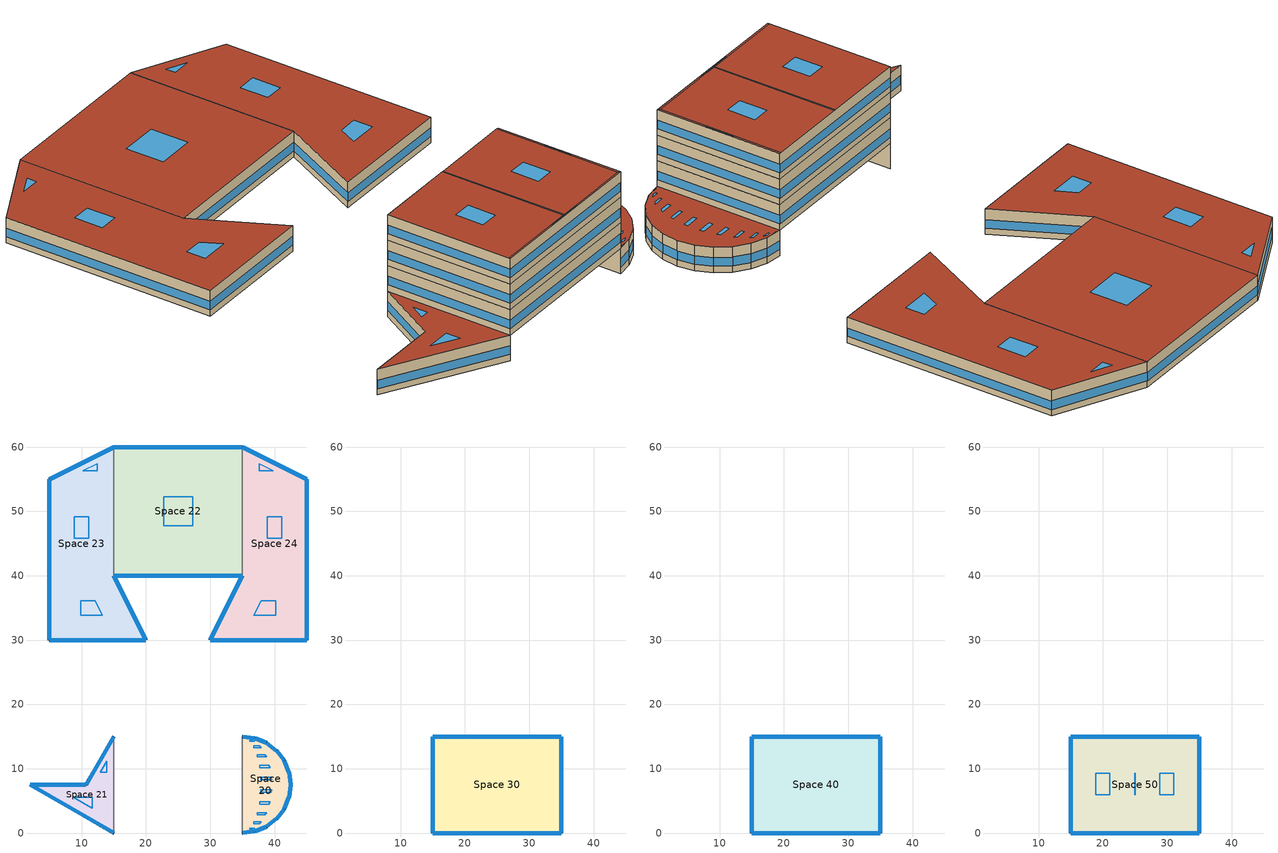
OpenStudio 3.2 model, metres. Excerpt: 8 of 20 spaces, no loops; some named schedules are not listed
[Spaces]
Space 20
 floor to Space 12: 35,15 36.94,14.74 38.75,14 40.3,12.8 41.5,11.25 42.24,9.44 42.5,7.5 42.24,5.56 41.5,3.75 40.3,2.2 38.75,1 36.94,0.26 35,0 z3.05
 wall outside: 35,0 36.94,0.26 38.75,1 40.3,2.2 41.5,3.75 42.24,5.56 42.5,7.5 42.24,9.44 41.5,11.25 40.3,12.8 38.75,14 36.94,14.74 35,15 z3.05:6.1
 wall to Space 11: 35,15 35,0 z3.05:6.1
 window (BTAP-Ext-FixedWindow:U=0.220 SHGC=0.600): 40.28,12.82 38.77,13.98 / 36.96,0.27 38.73,1 / 42.23,9.46 41.5,11.23 / 40.32,2.22 41.48,3.73 / 38.77,1.02 40.28,2.18 / 35.03,0 36.92,0.25 / 41.48,11.27 40.32,12.78 / 36.92,14.75 35.03,15 / 38.73,14 36.96,14.73 / 42.25,5.58 42.5,7.47 / 42.5,7.53 42.25,9.42 / 41.5,3.77 42.23,5.54 z3.81:4.85
 roof outside: 35,0 36.94,0.26 38.75,1 40.3,2.2 41.5,3.75 42.24,5.56 42.5,7.5 42.24,9.44 41.5,11.25 40.3,12.8 38.75,14 36.94,14.74 35,15 z6.1
 skylight (BTAP-Ext-Skylights:U=0.220 SHGC=0.600): 35.94,0.19 35.5,0.19 35.5,0.13 z6.1; 36.94,0.71 36.1,0.71 36.1,0.55 36.54,0.55 z6.1; 37.94,1.73 36.76,1.73 36.76,1.47 37.6,1.47 z6.1; 38.74,3.15 37.29,3.15 37.29,2.8 38.48,2.8 z6.1; 39.29,4.86 37.67,4.86 37.67,4.45 39.12,4.45 z6.1; 39.54,6.75 37.86,6.75 37.86,6.31 39.48,6.31 z6.1; 39.48,8.69 37.86,8.69 37.86,8.25 39.54,8.25 z6.1; 39.12,10.55 37.67,10.55 37.67,10.14 39.29,10.14 z6.1; 38.48,12.2 37.29,12.2 37.29,11.85 38.74,11.85 z6.1; 37.6,13.53 36.76,13.53 36.76,13.27 37.94,13.27 z6.1; 36.54,14.45 36.1,14.45 36.1,14.29 36.94,14.29 z6.1; 35.5,14.87 35.5,14.81 35.94,14.81 z6.1
Space 22
 floor to Space 17: 35,60 35,40 15,40 15,60 z3.05
 wall outside: 15,40 35,40 / 35,60 15,60 z3.05:6.1
 wall to Space 23: 15,60 15,40 z3.05:6.1
 wall to Space 24: 35,40 35,60 z3.05:6.1
 window (BTAP-Ext-FixedWindow:U=0.220 SHGC=0.600): 15.03,40 34.97,40 / 34.97,60 15.03,60 z3.81:4.83
 roof outside: 35,40 35,60 15,60 15,40 z6.1
 skylight (BTAP-Ext-Skylights:U=0.220 SHGC=0.600): 27.24,47.76 27.24,52.24 22.76,52.24 22.76,47.76 z6.1
Space 23
 floor to Space 14: 15,60 15,40 20,30 5,30 5,55 z3.05
 wall outside: 15,60 5,55 5,30 20,30 15,40 z3.05:6.1
 window (BTAP-Ext-FixedWindow:U=0.220 SHGC=0.600): 5,54.97 5,30.03 / 14.98,59.99 5.02,55.01 / 5.03,30 19.97,30 / 19.99,30.02 15.01,39.98 z3.81:4.83
 roof outside: 20,30 15,40 15,60 5,55 5,30 z6.1
 skylight (BTAP-Ext-Skylights:U=0.220 SHGC=0.600): 12.09,36.12 9.85,36.12 9.85,33.88 13.21,33.88 z6.1; 11.12,49.18 8.88,49.18 8.88,45.82 11.12,45.82 z6.1; 12.41,57.41 10.18,56.29 12.41,56.29 z6.1
Space 24
 floor to Space 16: 35,60 45,55 45,30 30,30 35,40 z3.05
 wall outside: 35,40 30,30 45,30 45,55 35,60 z3.05:6.1
 window (BTAP-Ext-FixedWindow:U=0.220 SHGC=0.600): 34.99,39.98 30.01,30.02 / 44.98,55.01 35.02,59.99 / 45,30.03 45,54.97 / 30.03,30 44.97,30 z3.81:4.83
 roof outside: 45,30 45,55 35,60 35,40 30,30 z6.1
 skylight (BTAP-Ext-Skylights:U=0.220 SHGC=0.600): 40.15,36.12 37.91,36.12 36.79,33.88 40.15,33.88 z6.1; 41.12,49.18 38.88,49.18 38.88,45.82 41.12,45.82 z6.1; 37.59,57.41 37.59,56.29 39.82,56.29 z6.1
Space 21
 floor to Space 10: 15,15 15,0 2.01,7.5 10.67,7.5 z3.05
 wall outside: 15,15 10.67,7.5 2.01,7.5 15,0 z3.05:6.1
 wall to Space 11: 15,0 15,15 z3.05:6.1
 window (BTAP-Ext-FixedWindow:U=0.220 SHGC=0.600): 14.99,14.98 10.68,7.52 / 10.64,7.5 2.04,7.5 / 2.03,7.49 14.98,0.01 z3.81:4.83
 roof outside: 15,0 15,15 10.67,7.5 2.01,7.5 z6.1
 skylight (BTAP-Ext-Skylights:U=0.220 SHGC=0.600): 11.64,5.56 8.73,5.56 11.64,3.88 z6.1; 13.88,11.12 12.91,9.44 13.88,9.44 z6.1
Space 30
 floor to Space 11: 35,15 35,0 15,0 15,15 z6.1
 wall outside: 15,0 35,0 35,15 15,15 15,0 z6.1:9.15
 window (BTAP-Ext-FixedWindow:U=0.220 SHGC=0.600): 15.03,0 34.97,0 / 34.97,15 15.03,15 / 15,14.97 15,0.03 / 35,0.03 35,14.97 z6.86:7.88
Space 40
 floor to Space 30: 35,15 35,0 15,0 15,15 z9.15
 wall outside: 35,15 15,15 15,0 35,0 35,15 z9.15:12.2
 window (BTAP-Ext-FixedWindow:U=0.220 SHGC=0.600): 34.97,15 15.03,15 / 15,14.97 15,0.03 / 35,0.03 35,14.97 / 15.03,0 34.97,0 z9.91:10.93
Space 50
 floor to Space 40: 35,15 35,0 15,0 15,15 z12.2
 wall outside: 35,15 15,15 15,0 35,0 35,15 z12.2:15.25
 window (BTAP-Ext-FixedWindow:U=0.220 SHGC=0.600): 35,0.03 35,14.97 / 15.03,0 34.97,0 / 34.97,15 15.03,15 / 15,14.97 15,0.03 z12.96:13.98
 roof outside: 35,0 35,15 34.8,15 34.8,0.2 z15.25; 35,0 34.8,0.2 15,0.2 15,0 z15.25; 24.9,0.2 24.9,15 15,15 15,0.2 z15.25; 34.8,0.2 34.8,15 25.1,15 25.1,0.2 z15.25; 25.1,0.2 25.1,15 24.9,15 24.9,0.2 z15.25
 skylight (BTAP-Ext-Skylights:U=0.220 SHGC=0.600): 27.2,0.08 27.15,0.12 22.73,0.12 22.73,0.08 z15.25; 21.06,5.95 21.06,9.25 18.84,9.25 18.84,5.95 z15.25; 31.03,5.95 31.03,9.25 28.87,9.25 28.87,5.95 z15.25; 25.02,5.95 25.02,9.25 24.98,9.25 24.98,5.95 z15.25; 34.95,0.15 34.9,0.15 34.95,0.1 z15.25; 34.92,9.25 34.88,9.25 34.88,5.95 34.92,5.95 z15.25
[Building]
EdgeCaseGeometry: Default Construction Set=BTAP-Mass at hdd = 5000.0; Standards Number of Stories=6; Standards Number of Above Ground Stories=5; Standards Template=NECB2011
[Site]
Calgary Intl AP_AB_CAN: Latitude {deg}=51.114; Longitude {deg}=-114.02; Time Zone {hr}=-7; Elevation {m}=1084.1
[ClimateZones]
Climate Zone Institution Name 1=ASHRAE; Climate Zone Document Name 1=ANSI/ASHRAE Standard 169; Climate Zone Document Year 1=2006; Climate Zone Institution Name 2=CEC; Climate Zone Document Name 2=California Climate Zone Descriptions; Climate Zone Document Year 2=1995
[Site:WaterMainsTemperature]
Calculation Method=Correlation; Annual Average Outdoor Air Temperature {C}=5; Maximum Difference In Monthly Average Outdoor Air Temperatures {deltaC}=23.3
[Material:NoMass] Roughness=Smooth; Thermal Absorptance=0.9; Solar Absorptance=0.7
Name | Thermal Resistance {m2-K/W} | Visible Absorptance
Typical Carpet Pad; Typical Carpet Pad 1 | 0.21648 | 0.8
Typical Insulation 1 | 5.91238 | 0.7
Typical Insulation 2 | 4.49096 | 0.7
Typical Insulation 3 | 6.17282 | 0.7
Typical Carpet Pad 2 | 1.25503 | 0.8
Typical Carpet Pad 3; Typical Carpet Pad 4 | 3.45515 | 0.8
Typical Insulation 4 | 0.454528 | 0.7
Typical Insulation 5 | 0.454545 | 0.7
[Material]
Name | Roughness | Thickness {m} | Conductivity {W/m-K} | Density {kg/m3} | Specific Heat {J/kg-K} | Thermal Absorptance | Solar Absorptance | Visible Absorptance
G05 25mm wood | MediumSmooth | 0.0254 | 0.15 | 608 | 1630 | 0.9 | 0.5 | 0.5
100mm Normalweight concrete floor 1 | MediumSmooth | 0.1016 | 2.31 | 2322 | 832
G01 13mm gypsum board 1 | Smooth | 0.0127 | 0.16 | 800 | 1090 | 0.9 | 0.7 | 0.5
4 in. Normalweight Concrete Floor 1 | MediumRough | 0.1016 | 2.31 | 2322 | 832 | 0.9 | 0.7 | 0.7
1IN Stucco 1 | Smooth | 0.0253 | 0.6918 | 1858 | 837 | 0.9 | 0.7 | 0.92
8IN CONCRETE HW RefBldg 1 | Rough | 0.2032 | 1.311 | 2240 | 836.8 | 0.9 | 0.7 | 0.7
1/2IN Gypsum 1 | Smooth | 0.0127 | 0.16 | 784.9 | 830 | 0.9 | 0.4 | 0.4
Metal Roof Surface 1; F08 Metal surface 1 | Smooth | 0.0008 | 45.28 | 7824 | 500 | 0.9 | 0.7 | 0.7
6 in. Normalweight Concrete Floor 1; 6 in. Normalweight Concrete Floor 2; 6 in. Normalweight Concrete Floor 3 | MediumRough | 0.1524 | 2.31 | 2322 | 832 | 0.9 | 0.7 | 0.7
[Construction]
BTAP-Int-Partition; BTAP-Int-Door: G05 25mm wood
BTAP-Int-Floor: 100mm Normalweight concrete floor 1, Typical Carpet Pad
BTAP-Int-Wall: G01 13mm gypsum board 1, G01 13mm gypsum board 1
BTAP-Int-Ceiling: Typical Carpet Pad, 100mm Normalweight concrete floor 1
BTAP-Int-Window: SimpleGlazing
BTAP-Ext-Floor-Mass:U-0.162: Typical Insulation 1, 4 in. Normalweight Concrete Floor 1, Typical Carpet Pad 1
BTAP-Ext-Wall-Mass:U-0.21: 1IN Stucco 1, 8IN CONCRETE HW RefBldg 1, Typical Insulation 2, 1/2IN Gypsum 1
BTAP-Ext-Roof-Metal:U-0.162: Metal Roof Surface 1, Typical Insulation 3
BTAP-Grnd-Floor-Mass:U-0.757: 6 in. Normalweight Concrete Floor 1, Typical Carpet Pad 2
BTAP-Grnd-Wall-Mass:U-0.284: 6 in. Normalweight Concrete Floor 2, Typical Carpet Pad 3
BTAP-Grnd-Roof-Mass:U-0.284: 6 in. Normalweight Concrete Floor 3, Typical Carpet Pad 4
BTAP-Ext-FixedWindow:U=0.220 SHGC=0.600; BTAP-Ext-GlassDoors:U=0.220 SHGC=0.600; BTAP-Ext-Skylights:U=0.220 SHGC=0.600; BTAP-Ext-DaylightDomes:U=0.220 SHGC=0.600; BTAP-Ext-DaylightDiffuser:U=0.220 SHGC=0.600: SimpleGlazing:U=0.220 SHGC=0.600
BTAP-Ext-Door:U-2.2: F08 Metal surface 1, Typical Insulation 4
BTAP-Ext-OverHeadDoor:U-2.2: Typical Insulation 5
[DefaultConstructionSet]
BTAP-Mass at hdd = 5000.0: Default Exterior Surface Constructions=BTAP-Mass at hdd = 5000.0; Default Interior Surface Constructions=Default Surface Constructions 2; Default Ground Contact Surface Constructions=BTAP-Mass at hdd = 5000.0 1; Default Exterior SubSurface Constructions=BTAP-Mass at hdd = 5000.0; Default Interior SubSurface Constructions=Default Sub Surface Constructions 2; Interior Partition Construction=BTAP-Int-Partition
[DefaultSurfaceConstructions]
Name | Floor Construction | Wall Construction | Roof Ceiling Construction
Default Surface Constructions 2 | BTAP-Int-Floor | BTAP-Int-Wall | BTAP-Int-Ceiling
BTAP-Mass at hdd = 5000.0 | BTAP-Ext-Floor-Mass:U-0.162 | BTAP-Ext-Wall-Mass:U-0.21 | BTAP-Ext-Roof-Metal:U-0.162
BTAP-Mass at hdd = 5000.0 1 | BTAP-Grnd-Floor-Mass:U-0.757 | BTAP-Grnd-Wall-Mass:U-0.284 | BTAP-Grnd-Roof-Mass:U-0.284
[DefaultSubSurfaceConstructions]
Name | Fixed Window Construction | Operable Window Construction | Door Construction | Glass Door Construction | Overhead Door Construction | Skylight Construction | Tubular Daylight Dome Construction | Tubular Daylight Diffuser Construction
Default Sub Surface Constructions 2 | BTAP-Int-Window | BTAP-Int-Window | BTAP-Int-Door
BTAP-Mass at hdd = 5000.0 | BTAP-Ext-FixedWindow:U=0.220 SHGC=0.600 | BTAP-Ext-FixedWindow:U=0.220 SHGC=0.600 | BTAP-Ext-Door:U-2.2 | BTAP-Ext-GlassDoors:U=0.220 SHGC=0.600 | BTAP-Ext-OverHeadDoor:U-2.2 | BTAP-Ext-Skylights:U=0.220 SHGC=0.600 | BTAP-Ext-DaylightDomes:U=0.220 SHGC=0.600 | BTAP-Ext-DaylightDiffuser:U=0.220 SHGC=0.600
[WindowMaterial:SimpleGlazingSystem] U-Factor {W/m2-K}=2.2; Solar Heat Gain Coefficient=0.6; Visible Transmittance=0.21
SimpleGlazing; SimpleGlazing:U=0.220 SHGC=0.600
[DefaultScheduleSet] People Activity Level Schedule=NECB-Activity; Infiltration Schedule=Always On
Name | Number of People Schedule | Lighting Schedule | Electric Equipment Schedule
Space Function Hospital - laundry/washing Schedule Set; Space Function Hospital corr. < 2.4m-sch-C Schedule Set; Space Function Library - cataloging Schedule Set; Space Function Mfg - corr. < 2.4m-sch-C Schedule Set; Space Function Mfg - corr. >= 2.4m-sch-C Schedule Set; Space Function Retail - dressing/fitting Schedule Set; Space Function Stairway-sch-C Schedule Set | NECB-C-Occupancy | NECB-C-Lighting | NECB-C-Electric-Equipment
Space Function Sports arena - audience Schedule Set | NECB-B-Occupancy | NECB-B-Lighting | NECB-B-Electric-Equipment
[Lights:Definition] Design Level Calculation Method=Watts/Area; Fraction Radiant=0.5; Fraction Visible=0.2
Name | Watts per Space Floor Area {W/m2}
Space Function Hospital - laundry/washing Lights Definition | 7.99993
Space Function Hospital corr. < 2.4m-sch-C Lights Definition | 11.6999
Space Function Library - cataloging Lights Definition | 7.79994
Space Function Mfg - corr. < 2.4m-sch-C Lights Definition | 5.49995
Space Function Mfg - corr. >= 2.4m-sch-C Lights Definition | 4.39996
Space Function Retail - dressing/fitting Lights Definition | 8.45993
Space Function Sports arena - audience Lights Definition | 4.59996
Space Function Stairway-sch-C Lights Definition | 7.39994
[DesignSpecification:OutdoorAir] Outdoor Air Method=Sum
Name | Outdoor Air Flow per Person {m3/s-person} | Outdoor Air Flow per Floor Area {m3/s-m2}
Space Function Hospital - laundry/washing Ventilation | 0.0253735
Space Function Hospital corr. < 2.4m-sch-C Ventilation |  | 0.000508
Space Function Library - cataloging Ventilation | 0.0304482
Space Function Mfg - corr. < 2.4m-sch-C Ventilation; Space Function Mfg - corr. >= 2.4m-sch-C Ventilation |  | 0.00762
Space Function Retail - dressing/fitting Ventilation |  | 0.001016
Space Function Sports arena - audience Ventilation | 0.0571519
Space Function Stairway-sch-C Ventilation |  | 0.000254
[People:Definition] Number of People Calculation Method=People/Area; Fraction Radiant=0.3
Name | People per Space Floor Area {person/m2}
Space Function Hospital - laundry/washing People Definition; Space Function Library - cataloging People Definition | 0.0500522
Space Function Hospital corr. < 2.4m-sch-C People Definition; Space Function Mfg - corr. < 2.4m-sch-C People Definition; Space Function Mfg - corr. >= 2.4m-sch-C People Definition | 0.0100104
Space Function Retail - dressing/fitting People Definition | 0.0333681
Space Function Sports arena - audience People Definition | 0.199993
Space Function Stairway-sch-C People Definition | 0.0049514
[ElectricEquipment:Definition] Design Level Calculation Method=Watts/Area; Fraction Radiant=0.5
Name | Watts per Space Floor Area {W/m2}
Space Function Hospital - laundry/washing Elec Equip Definition | 19.9998
Space Function Library - cataloging Elec Equip Definition; Space Function Retail - dressing/fitting Elec Equip Definition | 2.49998
[ShadingControl]
Shading Control 1: Shading Type=InteriorBlind; Multiple Surface Control Type=Sequential
[BuildingStory] Nominal Floor to Floor Height {m}=3.05
Name | Nominal Z Coordinate {m}
Building Story 2 | 3.05
Building Story 3 | 6.1
Building Story 4 | 9.15
Building Story 5 | 12.2
[Space]
Name | Space Type | Building Story | Thermal Zone
Space 20 | Space Function Mfg - corr. < 2.4m-sch-C | Building Story 2 | WILD_ST=Mfg - corr. < 2.4m-sch-A_FL=Building Story 2_SCH=C
Space 30 | Space Function Library - cataloging | Building Story 3 | ALL_ST=Library - cataloging_FL=Building Story 3_SCH=C
Space 40 | Space Function Retail - dressing/fitting | Building Story 4 | ALL_ST=Retail - dressing/fitting_FL=Building Story 4_SCH=C
Space 50 | Space Function Stairway-sch-C | Building Story 5 | WILD_ST=Stairway-sch-D_FL=Building Story 5_SCH=C
Space 22 | Space Function Hospital - laundry/washing | Building Story 2 | ALL_ST=Hospital - laundry/washing_FL=Building Story 2_SCH=C
Space 23 | Space Function Hospital corr. < 2.4m-sch-C | Building Story 2 | WILD_ST=Hospital corr. < 2.4m-sch-F_FL=Building Story 2_SCH=C
Space 24 | Space Function Sports arena - audience | Building Story 2 | ALL_ST=Sports arena - audience_FL=Building Story 2_SCH=B
Space 21 | Space Function Mfg - corr. >= 2.4m-sch-C | Building Story 2 | WILD_ST=Mfg - corr. >= 2.4m-sch-H_FL=Building Story 2_SCH=C
[SpaceType] Standards Template=NECB2011; Standards Building Type=Space Function
Name | Default Schedule Set | Design Specification Outdoor Air Object | Standards Space Type
Space Function Hospital - laundry/washing | Space Function Hospital - laundry/washing Schedule Set | Space Function Hospital - laundry/washing Ventilation | Hospital - laundry/washing
Space Function Hospital corr. < 2.4m-sch-C | Space Function Hospital corr. < 2.4m-sch-C Schedule Set | Space Function Hospital corr. < 2.4m-sch-C Ventilation | Hospital corr. < 2.4m-sch-C
Space Function Library - cataloging | Space Function Library - cataloging Schedule Set | Space Function Library - cataloging Ventilation | Library - cataloging
Space Function Mfg - corr. < 2.4m-sch-C | Space Function Mfg - corr. < 2.4m-sch-C Schedule Set | Space Function Mfg - corr. < 2.4m-sch-C Ventilation | Mfg - corr. < 2.4m-sch-C
Space Function Mfg - corr. >= 2.4m-sch-C | Space Function Mfg - corr. >= 2.4m-sch-C Schedule Set | Space Function Mfg - corr. >= 2.4m-sch-C Ventilation | Mfg - corr. >= 2.4m-sch-C
Space Function Retail - dressing/fitting | Space Function Retail - dressing/fitting Schedule Set | Space Function Retail - dressing/fitting Ventilation | Retail - dressing/fitting
Space Function Sports arena - audience | Space Function Sports arena - audience Schedule Set | Space Function Sports arena - audience Ventilation | Sports arena - audience
Space Function Stairway-sch-C | Space Function Stairway-sch-C Schedule Set | Space Function Stairway-sch-C Ventilation | Stairway-sch-C
[ThermostatSetpoint:DualSetpoint]
Name | Heating Setpoint Temperature Schedule | Cooling Setpoint Temperature Schedule
Space Function Library - cataloging Thermostat 3; Space Function Retail - dressing/fitting Thermostat 3; Space Function Hospital - laundry/washing Thermostat 3; Space Function Mfg - corr. >= 2.4m-sch-C Thermostat 1; Space Function Stairway-sch-C Thermostat 1; Space Function Mfg - corr. < 2.4m-sch-C Thermostat 1; Space Function Hospital corr. < 2.4m-sch-C Thermostat 1 | NECB-C-Thermostat Setpoint-Heating | NECB-C-Thermostat Setpoint-Cooling
Space Function Sports arena - audience Thermostat 3 | NECB-B-Thermostat Setpoint-Heating | NECB-B-Thermostat Setpoint-Cooling
[People] Work Efficiency Schedule=Work Efficiency Schedule; Clothing Insulation Schedule=Clothing Schedule; Air Velocity Schedule=Air Velocity Schedule; Multiplier=1
Name | People Definition | Space or SpaceType
Space Function Hospital - laundry/washing People | Space Function Hospital - laundry/washing People Definition | Space Function Hospital - laundry/washing
Space Function Hospital corr. < 2.4m-sch-C People | Space Function Hospital corr. < 2.4m-sch-C People Definition | Space Function Hospital corr. < 2.4m-sch-C
Space Function Library - cataloging People | Space Function Library - cataloging People Definition | Space Function Library - cataloging
Space Function Mfg - corr. < 2.4m-sch-C People | Space Function Mfg - corr. < 2.4m-sch-C People Definition | Space Function Mfg - corr. < 2.4m-sch-C
Space Function Mfg - corr. >= 2.4m-sch-C People | Space Function Mfg - corr. >= 2.4m-sch-C People Definition | Space Function Mfg - corr. >= 2.4m-sch-C
Space Function Retail - dressing/fitting People | Space Function Retail - dressing/fitting People Definition | Space Function Retail - dressing/fitting
Space Function Sports arena - audience People | Space Function Sports arena - audience People Definition | Space Function Sports arena - audience
Space Function Stairway-sch-C People | Space Function Stairway-sch-C People Definition | Space Function Stairway-sch-C
[ElectricEquipment]
Name | Electric Equipment Definition | Space or SpaceType
Space Function Hospital - laundry/washing Elec Equip | Space Function Hospital - laundry/washing Elec Equip Definition | Space Function Hospital - laundry/washing
Space Function Library - cataloging Elec Equip | Space Function Library - cataloging Elec Equip Definition | Space Function Library - cataloging
Space Function Retail - dressing/fitting Elec Equip | Space Function Retail - dressing/fitting Elec Equip Definition | Space Function Retail - dressing/fitting
[Lights] Fraction Replaceable=1
Name | Lights Definition | Space or SpaceType
Space Function Hospital - laundry/washing Lights | Space Function Hospital - laundry/washing Lights Definition | Space Function Hospital - laundry/washing
Space Function Hospital corr. < 2.4m-sch-C Lights | Space Function Hospital corr. < 2.4m-sch-C Lights Definition | Space Function Hospital corr. < 2.4m-sch-C
Space Function Library - cataloging Lights | Space Function Library - cataloging Lights Definition | Space Function Library - cataloging
Space Function Mfg - corr. < 2.4m-sch-C Lights | Space Function Mfg - corr. < 2.4m-sch-C Lights Definition | Space Function Mfg - corr. < 2.4m-sch-C
Space Function Mfg - corr. >= 2.4m-sch-C Lights | Space Function Mfg - corr. >= 2.4m-sch-C Lights Definition | Space Function Mfg - corr. >= 2.4m-sch-C
Space Function Retail - dressing/fitting Lights | Space Function Retail - dressing/fitting Lights Definition | Space Function Retail - dressing/fitting
Space Function Sports arena - audience Lights | Space Function Sports arena - audience Lights Definition | Space Function Sports arena - audience
Space Function Stairway-sch-C Lights | Space Function Stairway-sch-C Lights Definition | Space Function Stairway-sch-C
[SpaceInfiltration:DesignFlowRate] Schedule=Always On Discrete; Design Flow Rate Calculation Method=Flow/ExteriorArea; Flow per Exterior Surface Area {m3/s-m2}=0.00025; Constant Term Coefficient=0; Temperature Term Coefficient=0; Velocity Term Coefficient=0.224; Velocity Squared Term Coefficient=0
Name | Space or SpaceType
Space 20 Infiltration | Space 20
Space 21 Infiltration | Space 21
Space 22 Infiltration | Space 22
Space 23 Infiltration | Space 23
Space 24 Infiltration | Space 24
Space 30 Infiltration | Space 30
Space 40 Infiltration | Space 40
Space 50 Infiltration | Space 50
[ThermalZone] Use Ideal Air Loads=No
Name | Thermostat
ALL_ST=Library - cataloging_FL=Building Story 3_SCH=C | Space Function Library - cataloging Thermostat 3
ALL_ST=Retail - dressing/fitting_FL=Building Story 4_SCH=C | Space Function Retail - dressing/fitting Thermostat 3
ALL_ST=Hospital - laundry/washing_FL=Building Story 2_SCH=C | Space Function Hospital - laundry/washing Thermostat 3
ALL_ST=Sports arena - audience_FL=Building Story 2_SCH=B | Space Function Sports arena - audience Thermostat 3
WILD_ST=Mfg - corr. >= 2.4m-sch-H_FL=Building Story 2_SCH=C | Space Function Mfg - corr. >= 2.4m-sch-C Thermostat 1
WILD_ST=Stairway-sch-D_FL=Building Story 5_SCH=C | Space Function Stairway-sch-C Thermostat 1
WILD_ST=Mfg - corr. < 2.4m-sch-A_FL=Building Story 2_SCH=C | Space Function Mfg - corr. < 2.4m-sch-C Thermostat 1
WILD_ST=Hospital corr. < 2.4m-sch-F_FL=Building Story 2_SCH=C | Space Function Hospital corr. < 2.4m-sch-C Thermostat 1
